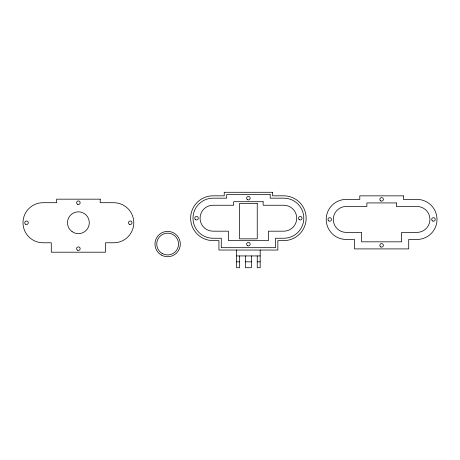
<?xml version="1.0" encoding="UTF-8"?>
<svg xmlns="http://www.w3.org/2000/svg" width="460" height="460" viewBox="0 0 460 460"><rect width="100%" height="100%" fill="white"/><g stroke="black" fill="none" stroke-linecap="round" stroke-linejoin="round"><path stroke-width="0.69" d="M236.612 255.933L260.182 255.933M236.612 261.826L239.556 261.826M245.45 261.826L251.344 261.826M257.238 261.826L260.182 261.826M260.182 250.039L260.182 267.714L257.238 267.714L257.238 255.933M251.344 255.933L251.344 267.714L245.45 267.714L245.45 255.933M239.556 255.933L239.556 267.714L236.612 267.714L236.612 250.039M272.561 192.286L224.233 192.286L224.233 195.822L213.037 195.822A22.396 22.396 0 0 0 190.641 218.212A22.396 22.396 0 0 0 213.037 240.609L218.931 240.609L218.931 250.039L277.863 250.039L277.863 240.609L283.757 240.609A22.396 22.396 0 0 0 306.153 218.212A22.396 22.396 0 0 0 283.757 195.822L272.561 195.822L272.561 192.286M270.204 194.643L226.59 194.643L226.59 198.174L213.037 198.174A20.039 20.039 0 0 0 192.999 218.212A20.039 20.039 0 0 0 213.037 238.251L221.289 238.251L221.289 247.681L275.505 247.681L275.505 238.251L283.757 238.251A20.039 20.039 0 0 0 303.796 218.212A20.039 20.039 0 0 0 283.757 198.174L270.204 198.174L270.204 194.643M403.409 195.856L359.8 195.856L359.8 199.393L346.242 199.393A20.039 20.039 0 0 0 326.209 219.431A20.039 20.039 0 0 0 346.242 239.47L354.493 239.47L354.493 248.9L408.71 248.9L408.71 239.47L416.961 239.47A20.039 20.039 0 0 0 437 219.431A20.039 20.039 0 0 0 416.961 199.393L403.409 199.393L403.409 195.856M100.199 199.168L56.591 199.168L56.591 202.705L43.039 202.705A20.039 20.039 0 0 0 23 222.743A20.039 20.039 0 0 0 43.039 242.776L51.29 242.776L51.29 252.206L105.507 252.206L105.507 242.776L113.758 242.776A20.039 20.039 0 0 0 133.791 222.743A20.039 20.039 0 0 0 113.758 202.705L100.199 202.705L100.199 199.168M263.131 201.71L233.663 201.71L233.663 205.246L213.037 205.246A12.966 12.966 0 0 0 200.071 218.212A12.966 12.966 0 0 0 213.037 231.179L228.361 231.179L228.361 240.609L268.433 240.609L268.433 231.179L283.757 231.179A12.966 12.966 0 0 0 296.723 218.212A12.966 12.966 0 0 0 283.757 205.246L263.131 205.246L263.131 201.71M396.336 202.929L366.873 202.929L366.873 206.465L346.242 206.465A12.966 12.966 0 0 0 333.281 219.431A12.966 12.966 0 0 0 346.242 232.398L361.566 232.398L361.566 241.828L401.643 241.828L401.643 232.398L416.961 232.398A12.966 12.966 0 0 0 429.928 219.431A12.966 12.966 0 0 0 416.961 206.465L396.336 206.465L396.336 202.929M257.238 203.481L239.556 203.481L239.556 238.838L257.238 238.838L257.238 203.481M129.375 224.273A1.765 1.765 0 0 0 132.026 222.743A1.765 1.765 0 0 0 129.375 221.208A1.765 1.765 0 0 0 129.375 224.273M77.51 204.234A1.765 1.765 0 0 0 80.166 202.705A1.765 1.765 0 0 0 77.51 201.175A1.765 1.765 0 0 0 77.51 204.234M72.117 231.656A10.902 10.902 0 0 0 89.257 223.721A10.902 10.902 0 0 0 73.813 212.848A10.902 10.902 0 0 0 72.117 231.656M25.651 224.273A1.765 1.765 0 0 0 28.301 222.743A1.765 1.765 0 0 0 25.651 221.208A1.765 1.765 0 0 0 25.651 224.273M77.378 250.119A1.765 1.765 0 0 0 80.155 248.831A1.765 1.765 0 0 0 77.654 247.066A1.765 1.765 0 0 0 77.378 250.119M195.649 219.742A1.765 1.765 0 0 0 198.306 218.212A1.765 1.765 0 0 0 195.649 216.683A1.765 1.765 0 0 0 195.649 219.742M247.376 199.623A1.765 1.765 0 0 0 250.159 198.335A1.765 1.765 0 0 0 247.652 196.57A1.765 1.765 0 0 0 247.376 199.623M299.374 219.742A1.765 1.765 0 0 0 302.024 218.212A1.765 1.765 0 0 0 299.374 216.683A1.765 1.765 0 0 0 299.374 219.742M247.376 245.588A1.765 1.765 0 0 0 250.159 244.3A1.765 1.765 0 0 0 247.652 242.541A1.765 1.765 0 0 0 247.376 245.588M380.587 200.842A1.765 1.765 0 0 0 383.364 199.554A1.765 1.765 0 0 0 380.863 197.788A1.765 1.765 0 0 0 380.587 200.842M328.86 220.961A1.765 1.765 0 0 0 331.51 219.431A1.765 1.765 0 0 0 328.86 217.902A1.765 1.765 0 0 0 328.86 220.961M432.578 220.961A1.765 1.765 0 0 0 435.235 219.431A1.765 1.765 0 0 0 432.578 217.902A1.765 1.765 0 0 0 432.578 220.961M380.719 246.893A1.765 1.765 0 0 0 383.37 245.364A1.765 1.765 0 0 0 380.719 243.829A1.765 1.765 0 0 0 380.719 246.893M161.305 255.024A12.673 12.673 0 0 0 180.308 244.053A12.673 12.673 0 0 0 161.305 233.082A12.673 12.673 0 0 0 161.305 255.024M162.19 253.494A10.902 10.902 0 0 0 178.543 244.053A10.902 10.902 0 0 0 162.19 234.611A10.902 10.902 0 0 0 162.19 253.494"/></g></svg>
